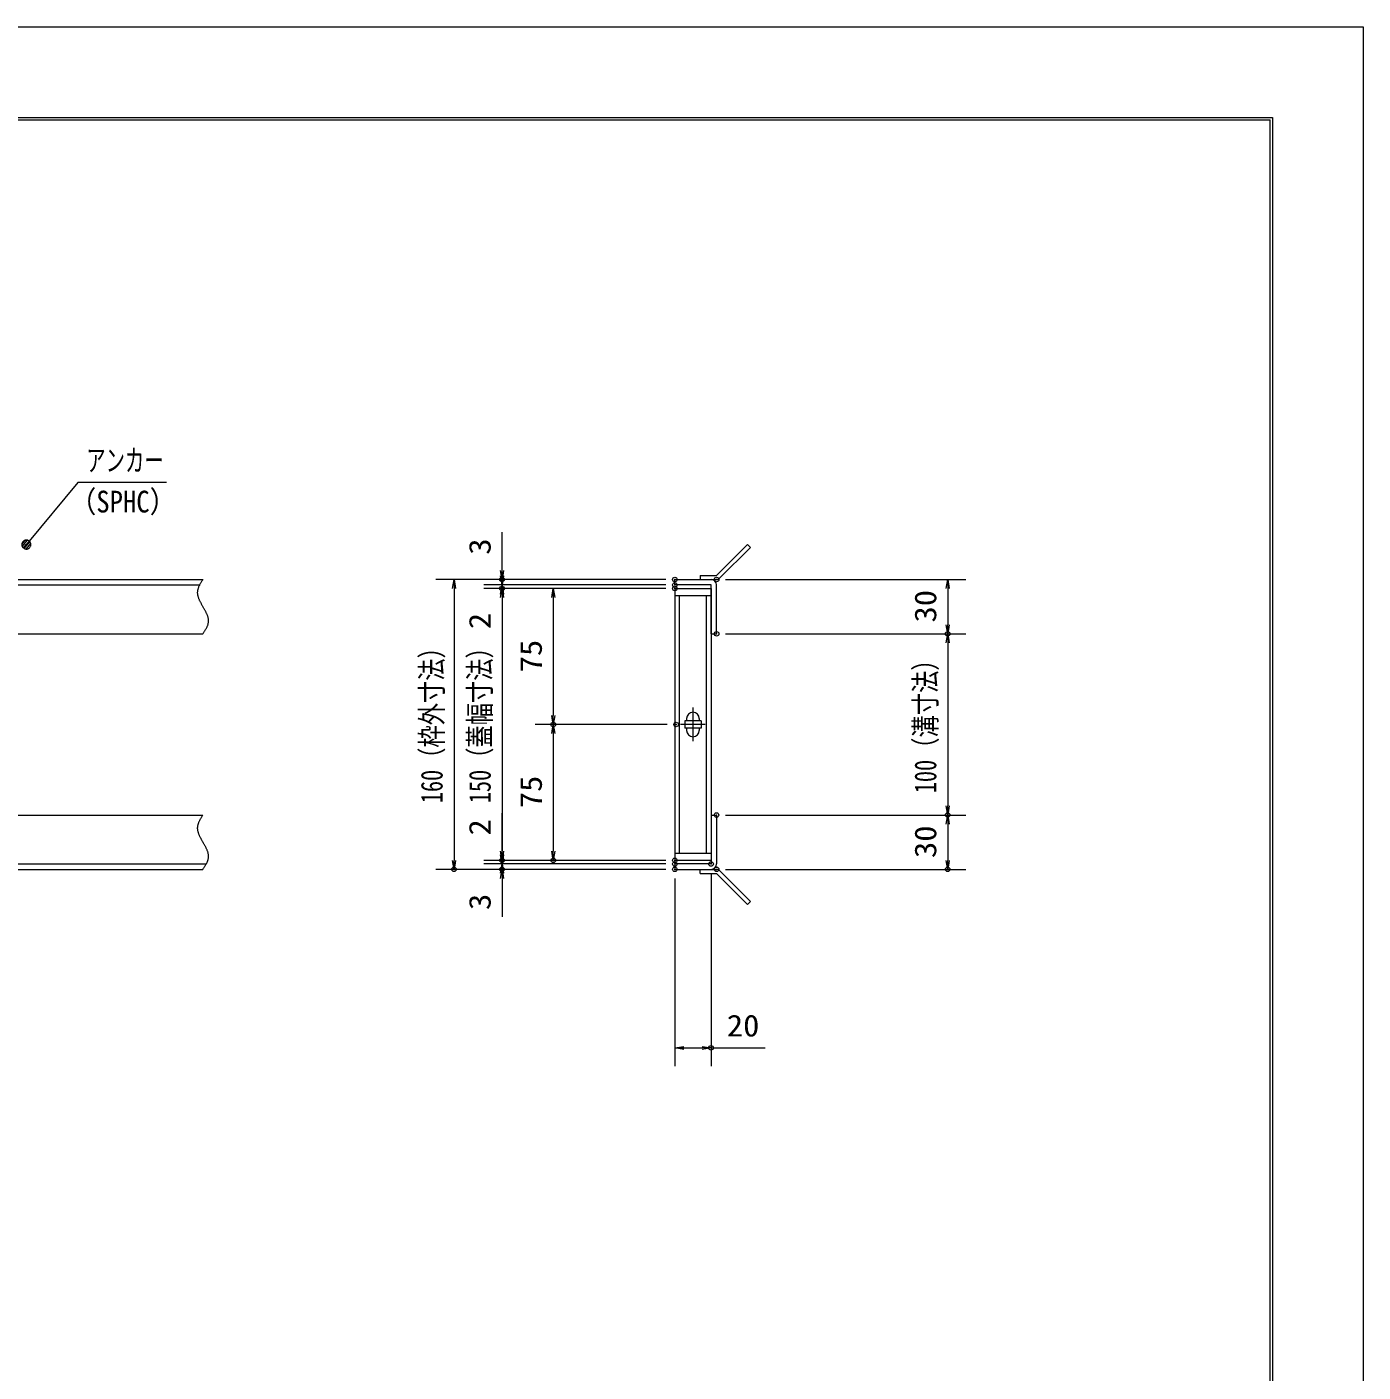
# Model space of a CAD drawing. Units: millimetres, scale not verified. Extents: x -1050 to 1050, y -742 to 742.
# Drawn here: x 312 to 1050, y 0 to 742 of the extents above; entities that cross this region are included whole.
import ezdxf
from ezdxf.enums import TextEntityAlignment as Align

# ---------------------------------------------------------------- set-up
doc = ezdxf.new("R2010")
doc.units = ezdxf.units.MM
doc.header["$LTSCALE"] = 5
doc.header["$PDMODE"] = 32
doc.header["$PDSIZE"] = 2.5
doc.linetypes.add('CHAIN1', pattern=[8, 5, -1, 1, -1])
doc.linetypes.add('DOUBLE_CHAIN1', pattern=[8.8, 5, -1, 0.6, -0.6, 0.6, -1])
for name, color, linetype, lineweight in [('0-0_7-図\u3000枠', 4, 'Continuous', 9), ('0-1_アンカー', 7, 'Continuous', 9), ('0-2_枠', 7, 'Continuous', 9), ('0-3_寸法注釈', 2, 'Continuous', 9), ('0-4_0', 2, 'Continuous', 9), ('0-5_DEFPOINTS', 134, 'Continuous', 9), ('0-6_蓋', 5, 'Continuous', 9), ('0-8_想像線', 134, 'DOUBLE_CHAIN1', 9), ('0-9_中心線', 6, 'CHAIN1', 9)]:
    doc.layers.add(name, color=color, linetype=linetype, lineweight=lineweight)
doc.styles.add('ＭＳ ゴシック', font='')
doc.styles.get('ＭＳ ゴシック').set_extended_font_data('MS Gothic')

# ---------------------------------------------------------------- blocks, each defined once
blk = doc.blocks.new('_OPEN')
at = {"layer": '0-4_0'}
blk.add_line((0, 0), (-5, 0), dxfattribs=at)
blk.add_lwpolyline([(-5, 0.833), (0, 0), (-5, -0.833)], dxfattribs=at)
blk = doc.blocks.new('A$C4F066A7F')
at = {"layer": '0-1_アンカー'}
for p, q in [((0, 96.52), (45.24, 96.52)), ((0, 85.02), (0, 96.52)), ((0, 85.02), (45.24, 85.02)), ((130.26, 0), (45.24, 85.02)), ((138.39, 8.13), (53.37, 93.15)), ((138.39, 8.13), (130.26, 0))]:
    blk.add_line(p, q, dxfattribs=at)
blk.add_arc((45.24, 85.02), 11.5, 45, 90, dxfattribs=at)
blk = doc.blocks.new('A$C6EB770D1')
at = {"layer": '0-1_アンカー'}
for p, q in [((130.257, 96.52), (45.237, 11.5)), ((138.388, 88.388), (53.368, 3.368)), ((138.388, 88.388), (130.257, 96.52)), ((0, 11.5), (45.237, 11.5)), ((0, 11.5), (0, 0)), ((0, 0), (45.237, 0))]:
    blk.add_line(p, q, dxfattribs=at)
blk.add_arc((45.237, 11.5), 11.5, 270, 315, dxfattribs=at)
blk = doc.blocks.new('_Dot')
at = {"layer": '0-4_0'}
for p, q in [((-2.5, 0), (-5, 0)), ((2.445, 0.5), (-2.445, 0.5)), ((1.997, 1.5), (-1.997, 1.5)), ((2.289, -0.995), (-2.289, -0.995)), ((1.499, -1.995), (-1.499, -1.995))]:
    blk.add_line(p, q, dxfattribs=at)
for points in [[(2.5, 0), (2.48, 0.313), (2.421, 0.622), (2.324, 0.92), (2.191, 1.204), (2.023, 1.469), (1.822, 1.711), (1.594, 1.926), (1.34, 2.111), (1.064, 2.262), (0.773, 2.378), (0.468, 2.456), (0.157, 2.495), (-0.157, 2.495), (-0.468, 2.456), (-0.773, 2.378), (-1.064, 2.262), (-1.34, 2.111), (-1.594, 1.926), (-1.822, 1.711), (-2.023, 1.469), (-2.191, 1.204), (-2.324, 0.92), (-2.421, 0.622), (-2.48, 0.313), (-2.5, 0), (0, 0)], [(-2.5, 0), (-2.48, -0.313), (-2.421, -0.622), (-2.324, -0.92), (-2.191, -1.204), (-2.023, -1.469), (-1.822, -1.711), (-1.594, -1.926), (-1.34, -2.111), (-1.064, -2.262), (-0.773, -2.378), (-0.468, -2.456), (-0.157, -2.495), (0.157, -2.495), (0.468, -2.456), (0.773, -2.378), (1.064, -2.262), (1.34, -2.111), (1.594, -1.926), (1.822, -1.711), (2.023, -1.469), (2.191, -1.204), (2.324, -0.92), (2.421, -0.622), (2.48, -0.313), (2.5, 0), (0, 0)]]:
    blk.add_lwpolyline(points, close=True, dxfattribs=at)

msp = doc.modelspace()

# ---------------------------------------------------------------- linework, layer by layer
at = {"layer": '0-0_7-図\u3000枠'}
for p in [(-973.75, 691.25), (998.75, -691.25)]:
    msp.add_line(p, (998.75, 691.25), dxfattribs=at)
msp.add_lwpolyline([(-975, 692.5), (1000, 692.5), (1000, -692.5)], dxfattribs=at)
at = {"layer": '0-2_枠'}
for p, q in [((-795.45, 437.475), (409.55, 437.475)), ((-792.45, 434.475), (407.714, 434.475)), ((670.063, 437.475), (690.063, 437.475)), ((670.063, 434.475), (670.063, 437.475)), ((690.063, 434.475), (670.063, 434.475)), ((690.063, 407.475), (690.063, 434.475)), ((693.063, 407.475), (693.063, 434.475)), ((204.55, 407.475), (409.55, 407.475)), ((690.063, 407.475), (693.063, 407.475)), ((204.55, 307.475), (409.55, 307.475)), ((690.063, 307.475), (690.063, 280.475)), ((690.063, 307.475), (693.063, 307.475)), ((693.063, 307.475), (693.063, 280.475)), ((-795.45, 277.475), (409.55, 277.475)), ((-792.45, 280.475), (411.386, 280.475)), ((690.063, 280.475), (670.063, 280.475)), ((670.063, 280.475), (670.063, 277.475)), ((670.063, 277.475), (690.063, 277.475))]:
    msp.add_line(p, q, dxfattribs=at)
for centre, start, end in [((690.063, 434.475), 0, 90), ((690.063, 280.475), 270, 0)]:
    msp.add_arc(centre, 3, start, end, dxfattribs=at)
at = {"layer": '0-3_寸法注釈'}
for p, q in [((574.681, 442.475), (574.681, 463.588)), ((574.681, 439.475), (574.681, 444.475)), ((665.063, 437.475), (538.149, 437.475)), ((548.149, 432.475), (548.149, 282.475)), ((665.063, 437.475), (564.681, 437.475)), ((665.063, 434.475), (564.681, 434.475)), ((665.063, 434.475), (564.681, 434.475)), ((665.063, 432.475), (564.681, 432.475)), ((665.063, 432.475), (564.681, 432.475)), ((574.681, 434.475), (574.681, 437.475)), ((574.681, 434.475), (574.681, 432.475)), ((665.063, 432.475), (592.943, 432.475)), ((698.11, 437.475), (830.677, 437.475)), ((820.677, 432.475), (820.677, 412.475)), ((574.681, 429.475), (574.681, 424.475)), ((574.681, 427.475), (574.681, 287.475)), ((574.681, 427.475), (574.681, 406.362)), ((602.943, 427.475), (602.943, 362.475)), ((698.11, 407.475), (830.677, 407.475)), ((698.11, 407.475), (830.677, 407.475)), ((820.677, 402.475), (820.677, 312.475)), ((665.753, 357.475), (592.943, 357.475)), ((665.753, 357.475), (592.943, 357.475)), ((602.943, 352.475), (602.943, 287.475)), ((574.681, 287.475), (574.681, 308.588)), ((698.063, 307.475), (830.677, 307.475)), ((698.063, 307.475), (830.677, 307.475)), ((820.677, 302.475), (820.677, 282.475)), ((574.681, 285.475), (574.681, 290.475)), ((665.063, 282.475), (564.681, 282.475)), ((665.063, 282.475), (564.681, 282.475)), ((574.681, 280.475), (574.681, 282.475)), ((665.063, 282.475), (592.943, 282.475)), ((665.063, 277.475), (538.149, 277.475)), ((665.063, 280.475), (564.681, 280.475)), ((665.063, 280.475), (564.681, 280.475)), ((665.063, 277.475), (564.681, 277.475)), ((574.681, 280.475), (574.681, 277.475)), ((574.681, 275.475), (574.681, 270.475)), ((690.063, 275.475), (690.063, 168.953)), ((698.11, 277.475), (830.677, 277.475)), ((574.681, 272.475), (574.681, 251.362)), ((670.063, 272.475), (670.063, 168.953)), ((675.063, 178.953), (685.063, 178.953)), ((690.063, 178.953), (719.909, 178.953))]:
    msp.add_line(p, q, dxfattribs=at)
msp.add_lwpolyline([(389.478, 490.968), (340.425, 490.968), (312.702, 457.538)], dxfattribs=at)
at = {"layer": '0-5_DEFPOINTS'}
msp.add_lwpolyline([(-1050, -742.5), (-1050, 742.5), (1050, 742.5), (1050, -742.5)], close=True, dxfattribs=at)
for p in [(574.681, 437.475), (670.063, 437.475), (670.063, 437.475), (693.11, 437.475), (574.681, 432.475), (670.063, 434.475), (670.063, 432.475), (670.063, 432.475), (693.11, 407.475), (820.677, 407.475), (602.943, 357.475), (670.753, 357.475), (693.063, 307.475), (820.677, 307.475), (574.681, 282.475), (602.943, 282.475), (670.063, 282.475), (670.063, 282.475), (548.149, 277.475), (574.681, 277.475), (670.063, 280.475), (670.063, 280.475), (670.063, 277.475), (670.063, 277.475), (690.063, 280.475), (693.11, 277.475), (820.677, 277.475), (690.063, 178.953)]:
    msp.add_point(p, dxfattribs=at)
at = {"layer": '0-6_蓋'}
for p, q in [((670.063, 432.475), (670.063, 282.475)), ((670.063, 432.475), (690.063, 432.475)), ((690.063, 432.475), (690.063, 282.475)), ((690.063, 428.475), (670.063, 428.475)), ((672.563, 286.475), (672.563, 428.475)), ((687.563, 286.475), (687.563, 428.475)), ((684.563, 359.475), (675.563, 359.475)), ((675.563, 359.475), (675.563, 355.475)), ((676.563, 360.725), (676.563, 359.475)), ((683.563, 360.725), (683.563, 359.475)), ((684.563, 359.475), (684.563, 355.475)), ((684.563, 355.475), (675.563, 355.475)), ((676.563, 355.475), (676.563, 354.225)), ((683.563, 355.475), (683.563, 354.225)), ((670.063, 286.475), (690.063, 286.475)), ((690.063, 282.475), (670.063, 282.475))]:
    msp.add_line(p, q, dxfattribs=at)
for centre, start, end in [((680.063, 360.725), 0, 180), ((680.063, 354.225), 180, 0)]:
    msp.add_arc(centre, 3.5, start, end, dxfattribs=at)
at = {"layer": '0-6_蓋', "color": 7}
for p in [(670.063, 432.475), (670.063, 282.475)]:
    msp.add_point(p, dxfattribs=at)
at = {"layer": '0-8_想像線'}
for points in [[(409.55, 437.475), (409.359, 437.182), (409.169, 436.888), (408.98, 436.595), (408.792, 436.301), (408.608, 436.007), (408.427, 435.714), (408.249, 435.42), (408.076, 435.126), (407.909, 434.831), (407.747, 434.537), (407.592, 434.242), (407.443, 433.947), (407.303, 433.652), (407.171, 433.357), (407.048, 433.061), (406.935, 432.765), (406.832, 432.468), (406.741, 432.172), (406.661, 431.874), (406.593, 431.577), (406.538, 431.279), (406.497, 430.98), (406.47, 430.681), (406.458, 430.381), (406.46, 430.081), (406.476, 429.781), (406.505, 429.48), (406.547, 429.178), (406.601, 428.876), (406.666, 428.574), (406.743, 428.272), (406.829, 427.969), (406.926, 427.665), (407.032, 427.362), (407.147, 427.058), (407.27, 426.753), (407.401, 426.449), (407.538, 426.144), (407.683, 425.839)], [(407.683, 425.839), (407.833, 425.534), (407.989, 425.229), (408.15, 424.923), (408.316, 424.617), (408.485, 424.312), (408.657, 424.006), (408.833, 423.7), (409.01, 423.394), (409.189, 423.087), (409.369, 422.781), (409.55, 422.475)], [(411.417, 419.111), (411.267, 419.416), (411.111, 419.721), (410.95, 420.027), (410.784, 420.333), (410.615, 420.638), (410.443, 420.944), (410.267, 421.25), (410.09, 421.556), (409.911, 421.863), (409.731, 422.169), (409.55, 422.475)], [(409.55, 407.475), (409.741, 407.768), (409.931, 408.062), (410.12, 408.355), (410.308, 408.649), (410.492, 408.943), (410.673, 409.236), (410.851, 409.53), (411.024, 409.824), (411.191, 410.119), (411.353, 410.413), (411.508, 410.708), (411.657, 411.003), (411.797, 411.298), (411.929, 411.593), (412.052, 411.889), (412.165, 412.185), (412.268, 412.481), (412.359, 412.778), (412.439, 413.076), (412.507, 413.373), (412.562, 413.671), (412.603, 413.97), (412.63, 414.269), (412.642, 414.569), (412.64, 414.869), (412.624, 415.169), (412.595, 415.47), (412.553, 415.772), (412.499, 416.074), (412.434, 416.376), (412.357, 416.678), (412.271, 416.981), (412.174, 417.285), (412.068, 417.588), (411.953, 417.892), (411.83, 418.197), (411.699, 418.501), (411.562, 418.806), (411.417, 419.111)], [(409.55, 307.475), (409.359, 307.182), (409.169, 306.888), (408.98, 306.595), (408.792, 306.301), (408.608, 306.007), (408.427, 305.714), (408.249, 305.42), (408.076, 305.126), (407.909, 304.831), (407.747, 304.537), (407.592, 304.242), (407.443, 303.947), (407.303, 303.652), (407.171, 303.357), (407.048, 303.061), (406.935, 302.765), (406.832, 302.468), (406.741, 302.172), (406.661, 301.874), (406.593, 301.577), (406.538, 301.279), (406.497, 300.98), (406.47, 300.681), (406.458, 300.381), (406.46, 300.081), (406.476, 299.781), (406.505, 299.48), (406.547, 299.178), (406.601, 298.876), (406.666, 298.574), (406.743, 298.272), (406.829, 297.969), (406.926, 297.665), (407.032, 297.362), (407.147, 297.058), (407.27, 296.753), (407.401, 296.449), (407.538, 296.144), (407.683, 295.839)], [(407.683, 295.839), (407.833, 295.534), (407.989, 295.229), (408.15, 294.923), (408.316, 294.617), (408.485, 294.312), (408.657, 294.006), (408.833, 293.7), (409.01, 293.394), (409.189, 293.087), (409.369, 292.781), (409.55, 292.475)], [(411.417, 289.111), (411.267, 289.416), (411.111, 289.721), (410.95, 290.027), (410.784, 290.333), (410.615, 290.638), (410.443, 290.944), (410.267, 291.25), (410.09, 291.556), (409.911, 291.863), (409.731, 292.169), (409.55, 292.475)], [(409.55, 277.475), (409.741, 277.768), (409.931, 278.062), (410.12, 278.355), (410.308, 278.649), (410.492, 278.943), (410.673, 279.236), (410.851, 279.53), (411.024, 279.824), (411.191, 280.119), (411.353, 280.413), (411.508, 280.708), (411.657, 281.003), (411.797, 281.298), (411.929, 281.593), (412.052, 281.889), (412.165, 282.185), (412.268, 282.481), (412.359, 282.778), (412.439, 283.076), (412.507, 283.373), (412.562, 283.671), (412.603, 283.97), (412.63, 284.269), (412.642, 284.569), (412.64, 284.869), (412.624, 285.169), (412.595, 285.47), (412.553, 285.772), (412.499, 286.074), (412.434, 286.376), (412.357, 286.678), (412.271, 286.981), (412.174, 287.285), (412.068, 287.588), (411.953, 287.892), (411.83, 288.197), (411.699, 288.501), (411.562, 288.806), (411.417, 289.111)]]:
    msp.add_lwpolyline(points, dxfattribs=at)
at = {"layer": '0-9_中心線'}
for p, q in [((680.063, 366.775), (680.063, 348.175)), ((686.872, 357.475), (673.253, 357.475))]:
    msp.add_line(p, q, dxfattribs=at)

# ---------------------------------------------------------------- block references
at = {"layer": '0-1_アンカー', "xscale": 0.2, "yscale": 0.2}
for name, p in [('A$C6EB770D1', (684.063, 437.475)), ('A$C4F066A7F', (684.063, 258.171))]:
    msp.add_blockref(name, p, dxfattribs=at)
at = {"layer": '0-3_寸法注釈'}
for name, p, rotation in [('_Dot', (312.05, 456.779), 229.33113), ('_OPEN', (574.681, 437.475), 270), ('_OPEN', (574.681, 434.475), 270), ('_OPEN', (548.149, 437.475), 90), ('_OPEN', (574.681, 434.475), 90), ('_OPEN', (574.681, 432.475), 90), ('_OPEN', (574.681, 432.475), 90), ('_OPEN', (602.943, 432.475), 90), ('_OPEN', (820.677, 437.475), 90), ('_OPEN', (820.677, 407.475), 270), ('_OPEN', (820.677, 407.475), 90), ('_OPEN', (602.943, 357.475), 270), ('_OPEN', (602.943, 357.475), 90), ('_OPEN', (820.677, 307.475), 270), ('_OPEN', (820.677, 307.475), 90), ('_OPEN', (548.149, 277.475), 270), ('_OPEN', (574.681, 282.475), 270), ('_OPEN', (574.681, 282.475), 270), ('_OPEN', (574.681, 280.475), 270), ('_OPEN', (602.943, 282.475), 270), ('_OPEN', (820.677, 277.475), 270), ('_OPEN', (574.681, 280.475), 90), ('_OPEN', (574.681, 277.475), 90), ('_OPEN', (670.063, 178.953), 180)]:
    msp.add_blockref(name, p, dxfattribs=dict(at, rotation=rotation))
msp.add_blockref('_OPEN', (690.063, 178.953), dxfattribs=at)

# ---------------------------------------------------------------- texts
at = {"layer": '0-3_寸法注釈', "color": 7, "style": 'ＭＳ ゴシック'}
for s, width, p in [('アンカー', 0.65, (345.202, 493.655)), ('（SPHC）', 0.9, (335.929, 470.865)), ('20', 1.1, (698.753, 181.64))]:
    msp.add_text(s, height=12.02, dxfattribs=dict(at, width=width)).set_placement(p, align=Align.BOTTOM_LEFT)
for s, height, width, p in [('3', 12.02, 1.1, (571.994, 451.165)), ('30', 12.02, 1.1, (817.99, 413.742)), ('2', 12.02, 1.1, (571.994, 410.052)), ('75', 12.02, 1.1, (600.256, 386.242)), ('160（枠外寸法）', 12.02, 0.75, (545.462, 314.027)), ('150（蓋幅寸法）', 12.02, 0.75, (571.994, 314.027)), ('100（溝寸法）', 12.03, 0.75, (817.99, 319.529)), ('75', 12.02, 1.1, (600.256, 311.242)), ('2', 12.02, 1.1, (571.994, 296.165)), ('30', 12.02, 1.1, (817.99, 283.742)), ('3', 12.02, 1.1, (571.994, 255.052))]:
    msp.add_text(s, height=height, rotation=90, dxfattribs=dict(at, width=width)).set_placement(p, align=Align.BOTTOM_LEFT)

doc.saveas('drawing.dxf')
